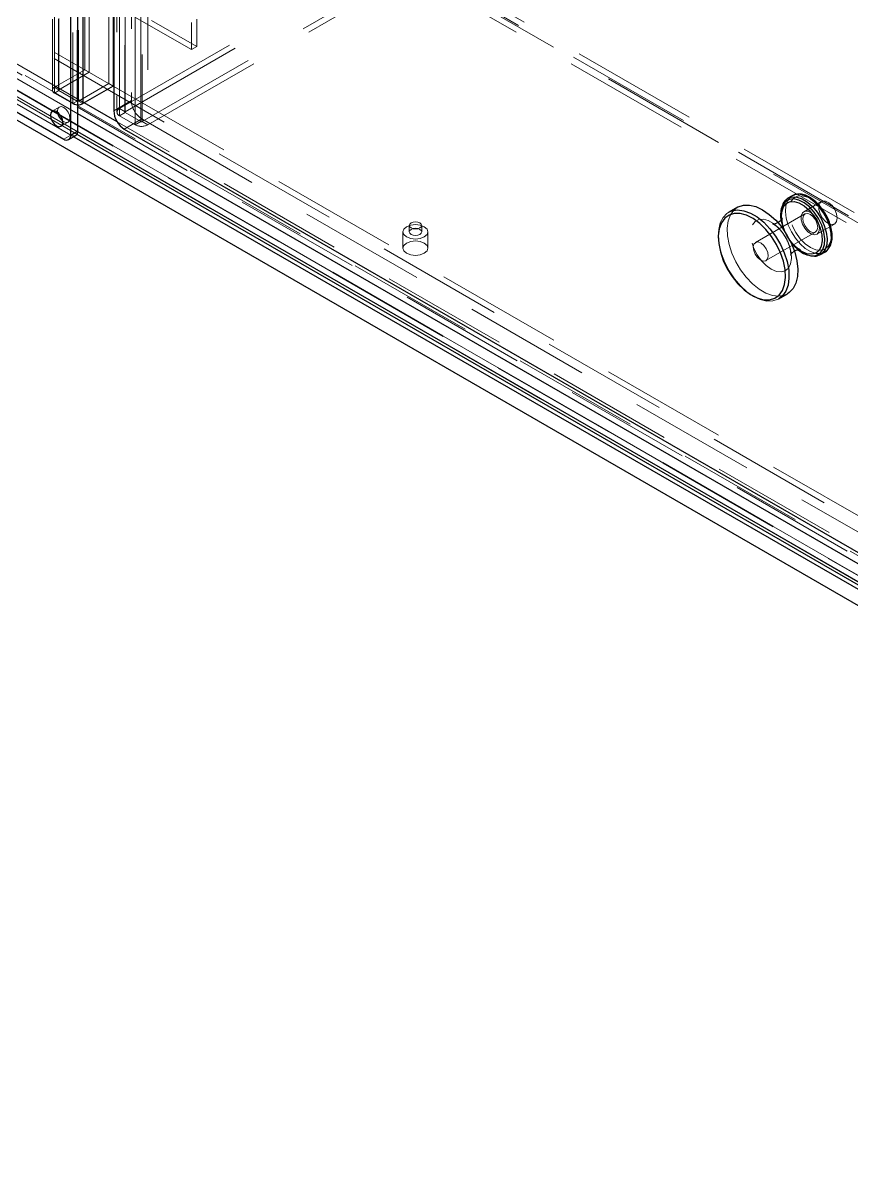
# Model space of a CAD drawing. Header units: millimetres. Extents: x 108 to 5832, y 144 to 4056.
# Drawn here: x 4290 to 4455.8, y 2720.6 to 2951.1 of the extents above; entities that cross this region are included whole.
import ezdxf

# ---------------------------------------------------------------- set-up
doc = ezdxf.new("R2010")
doc.units = ezdxf.units.MM
doc.header["$LTSCALE"] = 20
doc.linetypes.add('HIDDEN', pattern=[1.905, 1.27, -0.635])

msp = doc.modelspace()

# ---------------------------------------------------------------- linework, layer by layer
at = {"color": 1, "linetype": 'HIDDEN', "lineweight": 18}
for p, q in [((4302.37, 3451.31), (4302.37, 2941.79)), ((4303.22, 3450.82), (4303.22, 2941.3)), ((4295.88, 3447.22), (4295.88, 2937.7)), ((4296.29, 3447.8), (4296.29, 2938.27)), ((4297.08, 3447.22), (4297.08, 2937.7)), ((4297.14, 3447.31), (4297.14, 2937.79)), ((4297.14, 3447.14), (4297.14, 2937.62)), ((4307.18, 3448.53), (4307.18, 2939.01)), ((4296.29, 3446.65), (4296.29, 2937.13)), ((4299.96, 3444.53), (4299.96, 2935.01)), ((4300.81, 3445.02), (4300.81, 2935.5)), ((4301.1, 3445.02), (4301.1, 2935.5)), ((5281.15, 2437), (4116.97, 3109.07)), ((5279.51, 2435), (4116.05, 3106.66)), ((4065.28, 3078.65), (4308.03, 2938.52)), ((4065.28, 3077.35), (5219.69, 2410.92)), ((5213.75, 2407.33), (4059.34, 3073.75)), ((4302.23, 2935.17), (4059.48, 3075.31)), ((4059.48, 3074), (5213.9, 2407.57)), ((4300.95, 2929.38), (4053.83, 3072.04)), ((4054.02, 3071.32), (4300.79, 2928.86)), ((5218.42, 2401.04), (4054.96, 3072.69)), ((4054.96, 3072.69), (5218.14, 2401.2)), ((5218.42, 2399.73), (4054.96, 3071.39)), ((4055.08, 3072.56), (5218.1, 2401.16)), ((4300.95, 2932.97), (4058.21, 3073.1)), ((4053.47, 3070.78), (4300.13, 2928.38)), ((4054.88, 3069.96), (4299.54, 2928.72)), ((4309.3, 2934.03), (4309.3, 3061.74)), ((4310.37, 3061), (4310.37, 2933.29)), ((4310.43, 2933.38), (4310.43, 3061.08)), ((4310.43, 3060.92), (4310.43, 2933.21)), ((4312.41, 2930.76), (4312.41, 3058.47)), ((4313.54, 2931.42), (4313.54, 3059.12)), ((4313.82, 3059.12), (4313.82, 2931.42)), ((4308.77, 3050.89), (4308.77, 2933.29)), ((4309.3, 2932.56), (4309.3, 3051.2)), ((4311.67, 3051.55), (4311.67, 2935.6)), ((4323.69, 3027.46), (4323.69, 2945.81)), ((4324.75, 3028.08), (4324.75, 2946.42)), ((5280.01, 2436.35), (4308.13, 2997.4)), ((4308.13, 2997.08), (5279.51, 2436.31)), ((4309.3, 2934.03), (4363.46, 2965.3)), ((4314.96, 2967.18), (4314.96, 2930.76)), ((4310.43, 2933.38), (4364.59, 2964.64)), ((4367.99, 2962.68), (4313.82, 2931.42)), ((4369.12, 2962.03), (4314.96, 2930.76)), ((4323.69, 2945.81), (4312.37, 2952.34)), ((4324.75, 2946.42), (4315.66, 2951.67)), ((4323.69, 2945.81), (4324.75, 2946.42)), ((4296.29, 2938.27), (4302.37, 2941.79)), ((4297.14, 2937.79), (4303.22, 2941.3)), ((4302.37, 2941.79), (4303.22, 2941.3)), ((4297.14, 2937.79), (4296.29, 2938.27)), ((4296.29, 2937.13), (4297.14, 2937.62)), ((4300.81, 2935.5), (4297.14, 2937.62)), ((4307.18, 2939.01), (4301.1, 2935.5)), ((4307.18, 2939.01), (4308.03, 2938.52)), ((4308.13, 2938.46), (4488.44, 2834.37)), ((4299.96, 2935.01), (4296.29, 2937.13)), ((4300.81, 2935.5), (4299.96, 2935.01)), ((4301.94, 2935.01), (4301.1, 2935.5)), ((4311.67, 2935.6), (4308.13, 2933.56)), ((4297.25, 2934.32), (4295.84, 2933.5)), ((4310.43, 2933.38), (4309.3, 2934.03)), ((4310.43, 2933.21), (4309.3, 2932.56)), ((4310.43, 2933.21), (4313.54, 2931.42)), ((4297.59, 2930.47), (4299, 2931.29)), ((4484.23, 2830.11), (4308.81, 2931.37)), ((4309.3, 2932.56), (4312.41, 2930.76)), ((4310.25, 2929.89), (4313.79, 2931.93)), ((4313.54, 2931.42), (4312.41, 2930.76)), ((4313.79, 2931.93), (4486.32, 2832.33)), ((4313.82, 2931.42), (4314.96, 2930.76)), ((4299.54, 2928.72), (4298.13, 2927.91)), ((4449.67, 2915.41), (4446.13, 2913.37)), ((4446.38, 2912.94), (4436.48, 2907.22)), ((4367.23, 2910.64), (4367.23, 2909.33)), ((4369.73, 2909.33), (4369.73, 2910.64)), ((4448.73, 2908.87), (4452.27, 2910.91)), ((4365.98, 2909.33), (4365.98, 2906.07)), ((4370.98, 2906.07), (4370.98, 2909.33)), ((4438.58, 2903.59), (4448.48, 2909.3))]:
    msp.add_line(p, q, dxfattribs=at)
at = {"color": 7, "linetype": 'Continuous', "lineweight": 25}
for p, q in [((4299.54, 2928.72), (4299.54, 3448.04)), ((4300.95, 2929.54), (4300.95, 3448.86)), ((4053.47, 3069.14), (4298.13, 2927.91)), ((4053.47, 3067.51), (5217.37, 2395.61)), ((4308.03, 3053.7), (4308.03, 2938.52)), ((4308.13, 3049.51), (4308.13, 2933.56)), ((4308.03, 2938.52), (4301.94, 2935.01)), ((4308.03, 2938.52), (4308.13, 2938.46)), ((4299.13, 2927.81), (4300.54, 2928.62)), ((4299.54, 2928.72), (4300.95, 2929.54)), ((4300.13, 2928.38), (5217.37, 2398.87)), ((4300.79, 2928.86), (5217.56, 2399.62)), ((4310.25, 2929.89), (4482.79, 2830.28)), ((4443.83, 2916.54), (4442.97, 2916.05)), ((4432.89, 2914.27), (4431.12, 2913.25)), ((4449.47, 2904.79), (4450.33, 2905.29)), ((4449.47, 2904.79), (4449.29, 2904.7)), ((4441.12, 2895.93), (4442.89, 2896.95))]:
    msp.add_line(p, q, dxfattribs=at)
at = {"color": 8, "linetype": 'Continuous', "lineweight": 25}
for p, q in [((4301.94, 3057.21), (4301.94, 2935.01)), ((4308.81, 2931.37), (4302.23, 2935.17)), ((5212.62, 2406.67), (4300.95, 2932.97)), ((5217.01, 2400.55), (4300.95, 2929.38)), ((4441.87, 2897.62), (4442.25, 2898.6))]:
    msp.add_line(p, q, dxfattribs=at)
at = {"color": 7, "linetype": 'Continuous', "lineweight": 25, "flags": 128}
for points in [[(4297.95, 2931.27), (4297.86, 2931.87), (4297.59, 2932.49), (4297.19, 2933.03), (4296.71, 2933.42), (4296.24, 2933.58), (4295.84, 2933.5), (4295.57, 2933.19), (4295.47, 2932.7), (4295.57, 2932.1), (4295.84, 2931.48), (4296.24, 2930.94), (4296.71, 2930.56), (4297.19, 2930.39), (4297.59, 2930.47), (4297.86, 2930.78), (4297.95, 2931.27)], [(4432.89, 2914.27), (4433.02, 2914.34), (4434.08, 2914.69), (4435.27, 2914.7), (4436.56, 2914.39), (4437.9, 2913.76), (4439.24, 2912.84), (4440.53, 2911.66), (4441.72, 2910.25), (4442.78, 2908.68), (4443.66, 2907), (4444.32, 2905.27), (4444.76, 2903.55), (4444.95, 2901.9), (4444.88, 2900.39), (4444.56, 2899.07), (4444, 2897.98), (4443.22, 2897.17), (4442.89, 2896.95)], [(4442.68, 2915.85), (4442.95, 2916.04), (4442.97, 2916.05)], [(4431.12, 2913.25), (4431.76, 2913.53), (4432.89, 2913.72), (4434.14, 2913.57), (4435.46, 2913.1), (4436.81, 2912.32), (4438.13, 2911.26), (4439.37, 2909.96), (4440.5, 2908.46), (4441.47, 2906.83), (4442.25, 2905.11), (4442.81, 2903.38), (4443.12, 2901.69), (4443.18, 2900.1), (4442.99, 2898.68), (4442.54, 2897.47)], [(4442.25, 2898.6), (4442.3, 2898.81), (4442.48, 2900.21), (4442.4, 2901.78), (4442.06, 2903.44), (4441.49, 2905.14), (4440.69, 2906.81), (4439.71, 2908.39), (4438.57, 2909.81), (4437.32, 2911.03), (4436.02, 2911.99), (4434.7, 2912.66), (4434.41, 2912.76)], [(4450.33, 2905.29), (4450.35, 2905.3), (4450.4, 2905.33)], [(4442.54, 2897.47), (4441.87, 2896.52), (4441.12, 2895.93)]]:
    msp.add_lwpolyline(points, dxfattribs=at)
at = {"color": 1, "linetype": 'HIDDEN', "lineweight": 18, "flags": 128}
for points in [[(4299.36, 2932.09), (4299.27, 2932.69), (4299, 2933.31), (4298.6, 2933.85), (4298.13, 2934.23), (4297.65, 2934.4), (4297.25, 2934.32), (4296.98, 2934.01), (4296.89, 2933.52), (4296.9, 2933.29)], [(4297.93, 2931.5), (4298.13, 2931.38), (4298.6, 2931.21), (4299, 2931.29), (4299.27, 2931.6), (4299.36, 2932.09)], [(4443.83, 2916.54), (4443.46, 2916.27), (4442.9, 2915.54)], [(4443.58, 2915.39), (4444.14, 2916.11), (4444.91, 2916.51), (4445.83, 2916.58), (4446.86, 2916.3), (4447.93, 2915.7), (4448.96, 2914.81), (4449.89, 2913.69), (4450.68, 2912.4), (4451.25, 2911.04), (4451.59, 2909.68), (4451.67, 2908.41), (4451.48, 2907.31), (4451.03, 2906.45), (4450.36, 2905.89), (4449.51, 2905.65), (4448.52, 2905.75), (4447.47, 2906.2), (4446.41, 2906.95), (4445.42, 2907.96), (4444.56, 2909.18), (4443.87, 2910.51), (4443.41, 2911.88), (4443.2, 2913.21), (4443.26, 2914.4), (4443.58, 2915.39)], [(4431.46, 2912.73), (4432.14, 2913.68), (4432.89, 2914.27)], [(4442.9, 2915.54), (4442.57, 2914.56), (4442.49, 2913.38), (4442.65, 2912.07), (4443.05, 2910.7), (4443.66, 2909.34), (4444.46, 2908.06), (4445.41, 2906.94), (4446.44, 2906.03), (4447.51, 2905.38), (4448.55, 2905.04), (4449.51, 2905.01), (4450.33, 2905.29)], [(4452.81, 2912.1), (4452.68, 2912.94), (4452.33, 2913.81), (4451.79, 2914.59), (4451.14, 2915.18), (4450.46, 2915.49), (4449.86, 2915.49), (4449.4, 2915.18), (4449.16, 2914.59), (4449.16, 2913.81), (4449.4, 2912.94), (4449.86, 2912.11), (4450.46, 2911.41), (4451.14, 2910.95), (4451.79, 2910.79), (4452.33, 2910.95), (4452.68, 2911.4), (4452.81, 2912.1)], [(4441.12, 2895.93), (4440.99, 2895.86), (4439.93, 2895.51), (4438.73, 2895.49), (4437.44, 2895.8), (4436.1, 2896.43), (4434.76, 2897.35), (4433.48, 2898.54), (4432.28, 2899.94), (4431.23, 2901.51), (4430.35, 2903.2), (4429.68, 2904.93), (4429.24, 2906.65), (4429.05, 2908.3), (4429.12, 2909.81), (4429.44, 2911.13), (4430, 2912.22), (4430.78, 2913.03), (4431.12, 2913.25)], [(4442.89, 2896.95), (4442.24, 2896.66), (4441.11, 2896.48), (4439.86, 2896.63), (4438.54, 2897.1), (4437.2, 2897.88), (4435.88, 2898.94), (4434.63, 2900.24), (4433.5, 2901.73), (4432.53, 2903.37), (4431.75, 2905.08), (4431.2, 2906.82), (4430.88, 2908.51), (4430.82, 2910.09), (4431.02, 2911.52), (4431.46, 2912.73)], [(4441.91, 2910.62), (4441.85, 2910.87), (4441.66, 2911.93)], [(4449.27, 2910.06), (4449.15, 2910.9), (4448.79, 2911.76), (4448.25, 2912.55), (4447.6, 2913.13), (4446.93, 2913.45), (4446.32, 2913.45), (4445.87, 2913.14), (4445.62, 2912.55), (4445.62, 2911.77), (4445.87, 2910.9), (4446.32, 2910.06), (4446.93, 2909.37), (4447.6, 2908.91), (4448.25, 2908.75), (4448.79, 2908.9), (4449.15, 2909.36), (4449.27, 2910.06)], [(4446.08, 2912.61), (4446.42, 2912.96), (4446.92, 2913.02), (4447.49, 2912.8), (4448.05, 2912.32), (4448.52, 2911.66), (4448.82, 2910.91), (4448.92, 2910.2), (4448.78, 2909.62), (4448.44, 2909.28), (4447.95, 2909.21), (4447.38, 2909.44), (4446.81, 2909.92), (4446.34, 2910.58), (4446.04, 2911.33), (4445.95, 2912.04), (4446.08, 2912.61)], [(4370.25, 2910.35), (4370.79, 2909.88), (4370.98, 2909.33), (4370.79, 2908.78), (4370.25, 2908.31), (4369.44, 2908), (4368.48, 2907.89), (4367.53, 2908), (4366.72, 2908.31), (4366.17, 2908.78), (4365.98, 2909.33), (4366.17, 2909.88), (4366.72, 2910.35), (4367.53, 2910.67), (4368.48, 2910.78), (4369.44, 2910.67), (4370.25, 2910.35)], [(4367.6, 2910.13), (4368.01, 2909.97), (4368.48, 2909.92), (4368.96, 2909.97), (4369.37, 2910.13), (4369.64, 2910.36), (4369.73, 2910.64), (4369.64, 2910.91), (4369.37, 2911.15), (4368.96, 2911.31), (4368.48, 2911.36), (4368.01, 2911.31), (4367.6, 2911.15), (4367.33, 2910.91), (4367.23, 2910.64), (4367.33, 2910.36), (4367.6, 2910.13)], [(4367.6, 2908.82), (4368.01, 2908.67), (4368.48, 2908.61), (4368.96, 2908.67), (4369.37, 2908.82), (4369.64, 2909.06), (4369.73, 2909.33), (4369.64, 2909.61), (4369.37, 2909.84), (4368.96, 2910), (4368.48, 2910.05), (4368.01, 2910), (4367.6, 2909.84), (4367.33, 2909.61), (4367.23, 2909.33), (4367.33, 2909.06), (4367.6, 2908.82)], [(4435.88, 2910.72), (4436.43, 2911.42), (4437.17, 2911.81), (4438.06, 2911.87), (4439.05, 2911.6), (4440.08, 2911.02), (4441.08, 2910.16), (4441.98, 2909.08), (4442.74, 2907.84), (4443.29, 2906.52), (4443.62, 2905.21), (4443.69, 2903.99), (4443.51, 2902.93), (4443.08, 2902.1), (4442.43, 2901.55), (4441.61, 2901.32), (4440.66, 2901.42), (4439.64, 2901.85), (4438.62, 2902.58), (4437.66, 2903.56), (4436.83, 2904.73), (4436.17, 2906.01), (4435.72, 2907.34), (4435.52, 2908.62), (4435.58, 2909.77), (4435.88, 2910.72)], [(4370.25, 2907.09), (4370.79, 2906.62), (4370.98, 2906.07), (4370.79, 2905.51), (4370.25, 2905.05), (4369.44, 2904.73), (4368.48, 2904.62), (4367.53, 2904.73), (4366.72, 2905.05), (4366.17, 2905.51), (4365.98, 2906.07), (4366.17, 2906.62), (4366.72, 2907.09), (4367.53, 2907.4), (4368.48, 2907.51), (4369.44, 2907.4), (4370.25, 2907.09)], [(4436.18, 2906.9), (4436.52, 2907.24), (4437.02, 2907.31), (4437.59, 2907.08), (4438.15, 2906.6), (4438.62, 2905.94), (4438.92, 2905.2), (4439.02, 2904.48), (4438.88, 2903.91), (4438.54, 2903.56), (4438.05, 2903.5), (4437.48, 2903.72), (4436.91, 2904.2), (4436.44, 2904.87), (4436.14, 2905.61), (4436.05, 2906.33), (4436.18, 2906.9)], [(4445.37, 2905.63), (4444.75, 2906.11), (4444.49, 2906.34)]]:
    msp.add_lwpolyline(points, dxfattribs=at)
at = {"color": 8, "linetype": 'Continuous', "lineweight": 25, "flags": 128}
for points in [[(4450.4, 2905.33), (4451, 2905.89), (4451.45, 2906.75), (4451.66, 2907.84), (4451.62, 2909.09), (4451.34, 2910.44), (4450.83, 2911.82), (4450.11, 2913.15), (4449.24, 2914.35), (4448.24, 2915.38), (4447.19, 2916.16), (4446.12, 2916.66), (4445.11, 2916.85), (4444.21, 2916.72), (4443.83, 2916.54)], [(4449.93, 2905.79), (4450.26, 2906.78), (4450.33, 2907.96), (4450.15, 2909.28), (4449.72, 2910.66), (4449.06, 2912.01), (4448.23, 2913.25), (4447.26, 2914.33), (4446.22, 2915.16), (4445.15, 2915.71), (4444.13, 2915.94), (4443.22, 2915.84), (4442.46, 2915.42), (4441.9, 2914.69), (4441.87, 2914.63)], [(4442.01, 2914.26), (4442.55, 2914.95), (4443.29, 2915.34), (4444.19, 2915.41), (4445.18, 2915.14), (4446.2, 2914.56), (4447.2, 2913.7), (4448.1, 2912.61), (4448.86, 2911.38), (4449.42, 2910.06), (4449.74, 2908.75), (4449.82, 2907.52), (4449.63, 2906.46), (4449.21, 2905.63), (4448.56, 2905.08), (4447.73, 2904.86), (4446.78, 2904.96), (4445.77, 2905.39), (4445.37, 2905.63)], [(4442.97, 2916.05), (4443.79, 2916.33), (4444.75, 2916.3), (4445.8, 2915.95), (4446.86, 2915.31), (4447.89, 2914.4), (4448.84, 2913.28), (4449.64, 2912), (4450.25, 2910.64), (4450.65, 2909.26), (4450.82, 2907.95), (4450.73, 2906.78), (4450.4, 2905.79)], [(4434.41, 2912.76), (4433.43, 2913), (4432.25, 2913.02), (4431.2, 2912.71), (4430.32, 2912.07), (4429.66, 2911.15), (4429.23, 2909.96), (4429.05, 2908.55), (4429.13, 2906.99), (4429.47, 2905.33), (4430.04, 2903.63), (4430.84, 2901.95), (4431.82, 2900.38), (4432.96, 2898.95), (4434.21, 2897.74), (4435.51, 2896.78), (4436.82, 2896.11), (4438.1, 2895.76), (4439.28, 2895.74), (4440.33, 2896.06), (4441.2, 2896.69), (4441.87, 2897.62), (4441.87, 2897.62)], [(4450.4, 2905.79), (4449.84, 2905.06), (4449.47, 2904.79)]]:
    msp.add_lwpolyline(points, dxfattribs=at)
at = {"color": 1, "linetype": 'HIDDEN', "lineweight": 18}
for centre, radius, start, end in [((4296.5, 2937.7), 0.611, 110.7823, 249.2177), ((4297.17, 2937.7), 0.0873, 110.8102, 249.2046), ((4300.91, 2936.79), 2.02, 241.9592, 271.144), ((4300.95, 2935.77), 0.307, 242.6133, 297.3817), ((4316.27, 2935.81), 4.61, 182.6068, 237.3932), ((4309.58, 2933.29), 0.786, 110.7818, 249.2182), ((4310.46, 2933.29), 0.0873, 110.8002, 249.2146), ((4313.68, 2933.22), 2.77, 242.6088, 297.3912), ((4313.68, 2931.69), 0.308, 242.6178, 297.3772), ((4300.13, 2929.54), 1.01, 234.3836, 294.3054), ((4445.82, 2912.98), 4.25, 137.5231, 197.3326), ((4451.37, 2913.39), 9.92, 188.7575, 230.8933), ((4448.16, 2908.53), 4, 223.537, 286.4164)]:
    msp.add_arc(centre, radius, start, end, dxfattribs=at)
at = {"color": 7, "linetype": 'Continuous', "lineweight": 25}
for centre, radius, start, end in [((4301, 2936.79), 2.02, 268.8579, 298.0363), ((4299.66, 2933.69), 2.79, 188.3068, 231.6878), ((4312.74, 2933.77), 4.61, 182.6068, 237.3932), ((4298.68, 2928.58), 0.873, 230.7976, 9.2131), ((4300, 2929.42), 0.959, 304.0596, 7.2526), ((4446.47, 2912.73), 4.98, 157.5695, 189.7879), ((4448.16, 2909.12), 4.59, 228.3703, 267.1018)]:
    msp.add_arc(centre, radius, start, end, dxfattribs=at)
at = {"color": 8, "linetype": 'Continuous', "lineweight": 25}
for centre, radius, start, end in [((4446.1, 2912.46), 4.47, 156.3002, 186.7959), ((4447.94, 2906.75), 2.21, 269.7331, 334.4024)]:
    msp.add_arc(centre, radius, start, end, dxfattribs=at)
at = {"color": 7, "linetype": 'Continuous', "lineweight": 25}
for points, knots in [([(4450.09, 2913.53), (4449.96, 2913.72), (4449.58, 2914.32), (4448.79, 2915.16), (4447.79, 2916), (4446.72, 2916.6), (4445.67, 2916.9), (4444.65, 2916.92), (4444.08, 2916.65), (4443.8, 2916.53)], [0, 0, 0, 0, 0.073633, 0.228004, 0.382962, 0.538879, 0.695741, 0.85129, 1, 1, 1, 1]), ([(4442.66, 2915.79), (4442.49, 2915.66), (4442.18, 2915.41), (4442, 2915.02), (4441.92, 2914.84)], [0, 0, 0, 0, 0.542031, 1, 1, 1, 1]), ([(4441.78, 2911.97), (4441.75, 2911.92), (4441.65, 2911.74), (4441.33, 2911.38), (4441, 2911.23), (4440.87, 2911.17)], [0, 0, 0, 0, 0.238797, 0.707075, 1, 1, 1, 1]), ([(4441.83, 2912.06), (4441.83, 2912.07), (4441.84, 2912.11), (4441.8, 2912.03), (4441.78, 2911.97)], [0, 0, 0, 0, 0.294611, 1, 1, 1, 1]), ([(4450.4, 2905.34), (4450.42, 2905.35), (4450.72, 2905.47), (4451.14, 2905.97), (4451.6, 2906.79), (4451.83, 2907.83), (4451.83, 2909.02), (4451.61, 2910.31), (4451.16, 2911.63), (4450.65, 2912.73), (4450.23, 2913.33), (4450.09, 2913.53)], [0, 0, 0, 0, 0.008839, 0.135179, 0.261306, 0.391223, 0.524949, 0.660071, 0.795008, 0.929693, 1, 1, 1, 1]), ([(4444.24, 2905.47), (4444.26, 2905.48), (4444.46, 2905.65), (4444.95, 2905.79), (4445.41, 2905.8), (4445.44, 2905.79), (4445.45, 2905.79)], [0, 0, 0, 0, 0.030416, 0.453604, 0.768658, 1, 1, 1, 1]), ([(4448.31, 2904.49), (4448.42, 2904.48), (4448.77, 2904.47), (4449.06, 2904.62), (4449.25, 2904.72)], [0, 0, 0, 0, 0.322225, 1, 1, 1, 1])]:
    msp.add_open_spline(points, degree=3, knots=knots, dxfattribs=at)
at = {"color": 1, "linetype": 'HIDDEN', "lineweight": 18}
for points, knots in [([(4442.57, 2909), (4442.56, 2909.02), (4442.37, 2909.36), (4442.12, 2910.05), (4441.87, 2910.94), (4441.79, 2911.67), (4441.81, 2911.9), (4441.82, 2912.01)], [0, 0, 0, 0, 0.015162, 0.27021, 0.520123, 0.762507, 1, 1, 1, 1]), ([(4440.87, 2911.17), (4440.77, 2911.12), (4440.49, 2910.96), (4440.05, 2910.92), (4439.81, 2910.96), (4439.89, 2910.95), (4440.24, 2910.78), (4440.75, 2910.41), (4441.36, 2909.83), (4442, 2909.05), (4442.59, 2908.12), (4443.06, 2907.13), (4443.38, 2906.18), (4443.52, 2905.37), (4443.54, 2904.81), (4443.49, 2904.59), (4443.51, 2904.71), (4443.74, 2905.09), (4444.07, 2905.34), (4444.24, 2905.47)], [0, 0, 0, 0, 0.038032, 0.108945, 0.16784, 0.22397, 0.276695, 0.330482, 0.386409, 0.444941, 0.505427, 0.566749, 0.627453, 0.686502, 0.743892, 0.801257, 0.861657, 0.928639, 1, 1, 1, 1]), ([(4445.45, 2905.79), (4445.46, 2905.79), (4445.5, 2905.78), (4445.3, 2905.84), (4444.89, 2906.09), (4444.31, 2906.56), (4443.68, 2907.24), (4443.11, 2908), (4442.82, 2908.55), (4442.69, 2908.79)], [0, 0, 0, 0, 0.040639, 0.201031, 0.358757, 0.521604, 0.691995, 0.869545, 1, 1, 1, 1])]:
    msp.add_open_spline(points, degree=3, knots=knots, dxfattribs=at)

doc.saveas('drawing.dxf')
